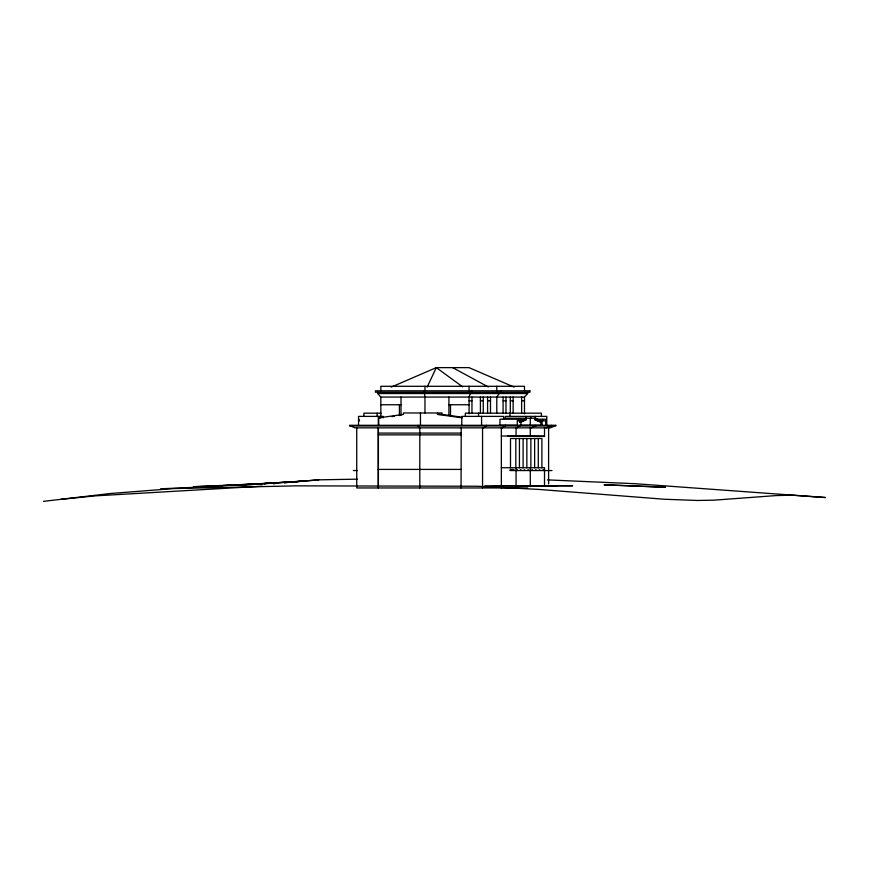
<?xml version="1.0" encoding="UTF-8"?>
<svg xmlns="http://www.w3.org/2000/svg" width="869" height="869" viewBox="0 0 869 869"><rect width="100%" height="100%" fill="white"/><g stroke="black" fill="none" stroke-linecap="round" stroke-linejoin="round"><path stroke-width="1.3" d="M427.103 387.15L436.325 367.63L468.999 367.63L514.155 387.118M524.485 413.807L524.485 397.068L527.624 393.538L527.624 392.234M483.479 427.852L485.912 425.995M502.271 427.852L504.693 425.995M516.979 427.852L519.401 425.995M531.589 427.852L535.022 425.995M502.934 419.271L505.313 418.217L535.423 418.217L541.354 420.846L541.354 422.356L534.956 419.727L534.956 418.217M526.082 418.217L520.151 420.846L520.151 422.356L526.082 419.727L526.082 416.392M519.684 422.356L526.082 419.727M391.18 387.118L436.325 367.63L462.623 386.814M546.199 427.852L550.642 425.995M554.715 425.995L550.283 427.852L355.052 427.852L350.62 425.995M378.721 425.299L378.721 417.848L403.412 414.415L403.412 412.971L442.006 412.971L442.006 414.415L461.711 417.153M391.941 416.631L394.428 416.284M43.45 501.37L110.146 493.527L173.822 488.563L296.123 485.858L477.722 486.249L538.867 489.421L664.622 499.262L697.59 500.468L713.699 500.186L775.898 495.591L791.735 495.156L825.55 497.535L635.25 483.718L547.459 479.884M61.08 499.295L95.557 495.851L262.177 486.195M273.398 483.598L277.417 483.262L273.377 483.609M292.093 482.056L284.076 482.719L318.836 479.829L357.485 479.167M294.765 481.828L318.836 479.829M264.198 483.588L302.857 481.133L264.187 483.566M229.492 485.347L286.879 482.197M229.481 485.369L270.835 483.273L193.331 486.738L254.726 484.359L209.418 486.151M160.613 488.802L195.568 487.303M200.945 487.074L222.464 486.151L206.398 486.694M518 485.934L541.007 485.782L494.037 485.869M524.583 485.945L556.833 485.782L531.089 485.662M377.711 392.234L377.711 393.538L527.624 393.538M377.711 393.538L380.839 397.068L524.485 397.068M469.075 400.826L471.954 400.826M480.416 400.826L483.262 400.826M487.585 400.826L490.485 400.826M503.086 400.826L505.986 400.826M510.309 400.826L513.144 400.826M521.617 400.826L524.485 400.826M380.839 404.748L401.011 404.748M448.915 404.748L469.075 404.748M381.067 413.177L363.905 413.177L363.905 416.392M437.509 412.971L437.509 414.415L442.006 414.415M378.721 417.848L380.97 417.848M536.086 419.238L546.319 419.238L546.319 420.846L538.758 420.846M534.956 419.727L541.354 422.356M359.592 420.846L359.006 420.846L359.006 419.238M519.934 425.343L540.637 425.343M378.395 433.088L461.222 433.088M378.395 434.869L461.222 434.869M501.348 435.999L544.515 435.999M516.077 438.519L541.898 438.519L541.898 467.837M501.348 467.728L544.515 467.728L544.515 485.25M378.232 469.412L461.222 469.412M511.102 469.488L512.992 469.488M510.016 469.836L514.079 469.836M516.751 469.836L517.413 469.836M520.455 469.836L521.02 469.836M524.116 469.836L524.691 469.836M527.885 469.836L528.461 469.836M531.785 469.836L532.458 469.836M535.554 469.836L536.216 469.836M539.225 469.836L539.888 469.836M542.919 469.836L543.494 469.836M353.335 470.553L357.224 470.553M510.016 470.553L552 470.553M484.837 485.782L572.671 485.782L536.336 485.662M527.7 487.954L356.735 487.954L356.735 427.852M501.348 425.299L516.056 425.343M437.509 414.415L462.199 417.848M452.662 367.63L488.269 386.944M418.261 425.995L419.26 427.852M551.706 425.299L551.706 425.995M548.6 427.852L548.6 483.946M546.797 425.299L546.797 416.392L505.313 416.392L505.313 418.217M545.743 420.846L545.743 425.299M544.515 427.852L544.515 436.499L507.876 435.999M542.691 419.238L542.691 420.846M542.104 420.846L542.104 425.299M541.42 416.392L541.42 413.177L465.349 413.177L465.349 416.392M540.887 422.356L540.887 425.299M538.291 438.519L538.291 467.837M535.847 425.299L535.847 425.995M535.423 416.392L535.423 419.727M534.631 438.519L534.631 467.837M530.753 416.392L530.753 418.217M530.861 438.519L530.861 467.837M530.286 418.217L530.286 425.343M530.286 427.852L530.286 435.999M530.286 467.728L530.286 486.607M526.864 438.519L526.864 467.837M525.615 418.217L525.615 419.727M524.485 390.811L524.485 386.292L380.839 386.292L380.839 390.811M523.095 438.519L523.095 467.837M521.617 397.068L521.617 413.177M520.911 420.846L520.911 425.299M519.988 425.299L519.988 425.995M519.434 438.519L519.434 467.837M517.859 419.238L517.859 420.846M517.272 425.299L517.272 420.846L521.487 420.846L521.487 419.238L499.957 419.238L499.957 425.299M516.056 427.852L516.056 436.499M516.056 467.728L516.056 486.607M515.828 467.837L515.828 438.519L510.494 438.519L510.494 467.837M513.144 397.068L513.144 413.177M510.309 397.068L510.309 413.177M509.984 413.177L509.984 416.392M505.986 397.068L505.986 413.177M505.28 425.299L505.28 425.995M503.585 419.238L503.585 416.392L461.787 416.392L461.787 425.299M503.086 397.068L503.086 413.177M501.348 427.852L501.348 487.954M500.957 390.811L500.957 392.234M499.208 392.234L499.208 393.538L496.786 397.068L496.786 413.177M496.786 386.292L496.786 390.811M490.485 397.068L490.485 413.177M487.585 397.068L487.585 413.177M486.488 425.299L486.488 425.995M483.262 397.068L483.262 413.177M482.556 427.852L482.556 487.954M481.567 416.392L481.567 425.299M480.416 397.068L480.416 413.177M478.537 413.177L478.537 416.392M472.03 390.811L472.03 392.234M471.954 397.068L471.954 413.177M470.792 392.234L469.075 397.068L469.075 413.807M469.075 386.292L469.075 390.811M461.222 427.852L461.059 487.954M450.511 404.748L450.511 415.599M448.915 397.068L448.915 415.371M424.963 386.292L424.963 390.811M424.963 412.971L424.963 397.068L424.257 392.234M423.746 390.811L423.746 392.234M420.455 412.971L420.455 425.299M419.803 427.852L419.803 487.954M418.022 425.299L418.022 425.995M401.011 397.068L401.011 415.371M399.414 404.748L399.414 415.599M383.218 417.848L383.218 416.392L358.528 416.392L358.528 425.299M380.839 397.068L380.839 416.392M378.319 416.392L378.319 425.299M378.395 427.852L378.395 487.954M378.232 427.852L378.232 487.954M377.103 413.177L377.103 416.392M245.514 484.739L241.506 484.989L245.514 484.739M261.515 483.729L249.512 484.478L261.526 483.761M529.884 390.811L375.451 390.811L375.451 392.234L529.884 392.234L529.884 390.811M555.78 425.299L349.544 425.299L349.544 425.995L555.78 425.995L555.78 425.299M649.295 486.542L604.031 484.804L665.458 487.292L649.295 486.542"/></g></svg>
